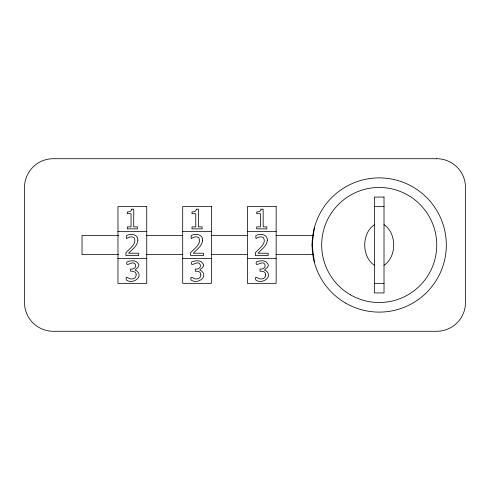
<?xml version="1.0" encoding="UTF-8"?>
<svg xmlns="http://www.w3.org/2000/svg" width="490" height="490" viewBox="0 0 490 490"><rect width="100%" height="100%" fill="white"/><g stroke="black" fill="none" stroke-linecap="round" stroke-linejoin="round"><path stroke-width="0.73" d="M314.396 227.63L312.112 245L314.396 262.371M374.421 224.665C361.498 233.32 361.498 256.68 374.421 265.335M384.013 265.335C396.937 256.68 396.937 233.32 384.013 224.665M374.421 206.651L384.013 206.651M117.974 231.396L146.737 231.396M182.684 231.396L211.447 231.396M247.395 231.396L276.158 231.396M118.672 235.414L82.02 235.414L82.02 254.586L118.672 254.586M146.161 235.414L182.807 235.414M211.055 235.414L247.707 235.414M275.956 235.414L313.373 235.414M146.161 254.586L182.807 254.586M211.055 254.586L247.707 254.586M275.956 254.586L313.373 254.586M117.974 258.604L146.737 258.604M182.684 258.604L211.447 258.604M247.395 258.604L276.158 258.604M374.421 283.349L384.013 283.349M136.147 274.78C136.306 277.126 134.211 279.116 131.865 278.92C129.231 279.827 124.95 273.99 126.359 279.986C132.864 284.972 144.611 276.207 136.14 270.48C132.129 270.247 141.696 267.185 138.1 263.387C135.748 259.712 130.389 260.515 126.928 261.966C125.22 268.514 133.17 259.443 135.448 264.49C136.906 267.479 133.262 269.647 130.597 269.059L130.597 271.246C132.98 270.927 136.453 271.736 136.147 274.78M200.857 274.78C201.016 277.126 198.922 279.116 196.576 278.92C193.948 279.827 189.667 273.99 191.069 279.986C197.58 284.972 209.328 276.207 200.851 270.48C196.839 270.247 206.406 267.185 202.817 263.387C200.459 259.712 195.106 260.515 191.645 261.966C189.93 268.514 197.88 259.443 200.159 264.49C201.617 267.479 197.972 269.647 195.308 269.059L195.308 271.246C197.691 270.927 201.163 271.736 200.857 274.78M265.568 274.78C265.733 277.126 263.632 279.116 261.286 278.92C258.659 279.827 254.377 273.99 255.786 279.986C262.291 284.972 274.039 276.207 265.562 270.48C261.55 270.247 271.117 267.185 267.528 263.387C265.17 259.712 259.816 260.515 256.356 261.966C254.641 268.514 262.591 259.443 264.87 264.49C266.327 267.479 262.683 269.647 260.019 269.059L260.019 271.246C262.401 270.927 265.874 271.736 265.568 274.78M137.892 240.125C137.666 245.925 132.159 249.373 128.558 253.208L138.756 253.208L138.756 255.59L125.948 255.59L125.948 252.681C129.342 248.687 137.531 243.714 134.033 237.656C131.718 236.015 128.637 237.142 126.536 238.618L126.383 235.659C130.456 233.216 138.125 234.134 137.892 240.125M202.603 240.125C202.382 245.925 196.87 249.373 193.268 253.208L203.472 253.208L203.472 255.59L190.659 255.59L190.659 252.681C194.052 248.687 202.241 243.714 198.744 237.656C196.429 236.015 193.348 237.142 191.247 238.618L191.094 235.659C195.167 233.216 202.836 234.134 202.603 240.125M267.32 240.125C267.093 245.925 261.58 249.373 257.979 253.208L268.183 253.208L268.183 255.59L255.37 255.59L255.37 252.681C258.763 248.687 266.952 243.714 263.455 237.656C261.146 236.015 258.065 237.142 255.958 238.618L255.805 235.659C259.878 233.216 267.552 234.134 267.32 240.125M131.571 209.175C131.626 211.49 129.109 211.999 127.296 211.919L127.296 213.714L131.057 213.714L131.057 226.87L127.296 226.87L127.296 228.873L137.414 228.873L137.414 226.87L133.733 226.87L133.733 209.175L131.571 209.175M196.282 209.175C196.337 211.49 193.82 211.999 192.007 211.919L192.007 213.714L195.767 213.714L195.767 226.87L192.007 226.87L192.007 228.873L202.125 228.873L202.125 226.87L198.444 226.87L198.444 209.175L196.282 209.175M260.999 209.175C261.048 211.49 258.53 211.999 256.717 211.919L256.717 213.714L260.478 213.714L260.478 226.87L256.717 226.87L256.717 228.873L266.836 228.873L266.836 226.87L263.154 226.87L263.154 209.175L260.999 209.175M436.737 158.717L53.263 158.717A28.763 28.763 0 0 0 24.5 187.48L24.5 302.52A28.763 28.763 0 0 0 53.263 331.283L436.737 331.283A28.763 28.763 0 0 0 465.5 302.52L465.5 187.48A28.763 28.763 0 0 0 436.737 158.717M384.013 197.066L374.421 197.066L374.421 292.934L384.013 292.934L384.013 197.066M146.737 206.651L117.974 206.651L117.974 283.349L146.737 283.349L146.737 206.651M211.447 206.651L182.684 206.651L182.684 283.349L211.447 283.349L211.447 206.651M276.158 206.651L247.395 206.651L247.395 283.349L276.158 283.349L276.158 206.651M345.664 303.12A67.112 67.112 0 0 0 446.329 245A67.112 67.112 0 0 0 345.664 186.88A67.112 67.112 0 0 0 345.664 303.12M350.454 294.815A57.52 57.52 0 0 0 436.737 245A57.52 57.52 0 0 0 350.454 195.185A57.52 57.52 0 0 0 350.454 294.815"/></g></svg>
